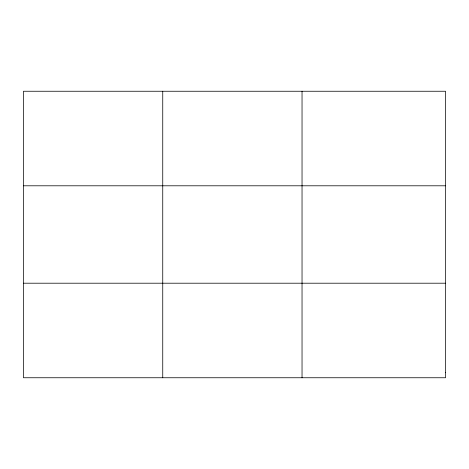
<?xml version="1.0" encoding="UTF-8"?>
<svg xmlns="http://www.w3.org/2000/svg" width="469" height="469" viewBox="0 0 469 469"><rect width="100%" height="100%" fill="white"/><g stroke="black" fill="none" stroke-linecap="round" stroke-linejoin="round"><path stroke-width="0.7" d="M162.743 91.25L162.743 377.75M302.036 91.25L302.036 377.75M23.45 185.794L445.55 185.794M23.45 283.206L445.55 283.206M445.55 372.497L445.55 377.75L23.45 377.75L23.45 91.25L445.55 91.25L445.55 372.497"/></g></svg>
